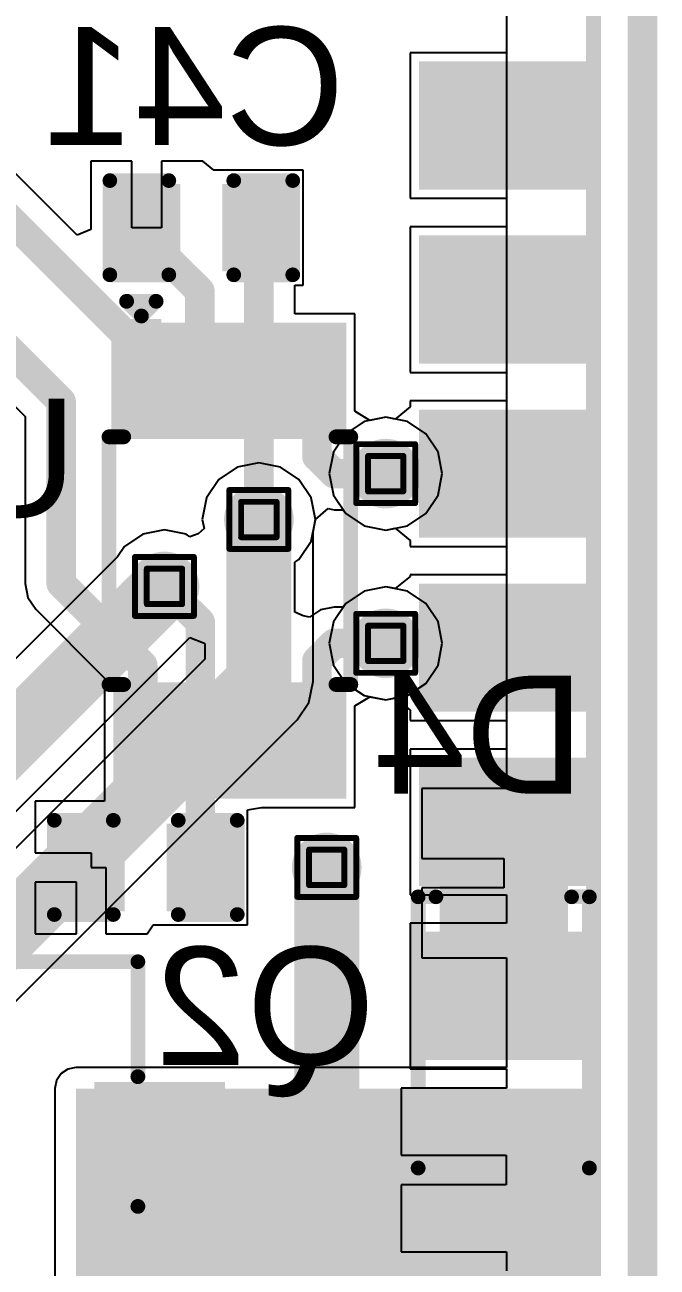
# Model space of a CAD drawing. Header units: inches. Extents: x -8 to 210, y -39 to 109.
# Drawn here: x 82.41 to 87.86, y 35.57 to 46.27 of the extents above; entities that cross this region are included whole.
import ezdxf

# ---------------------------------------------------------------- set-up
doc = ezdxf.new("R2010")
doc.units = ezdxf.units.IN
for name, color, linetype in [('Bottom Layer', 5, 'Continuous'), ('Bottom Overlay', 54, 'Continuous'), ('Bottom Paste', 16, 'Continuous'), ('Bottom Solder', 6, 'Continuous'), ('Drill Drawing', 1, 'Continuous'), ('Top Board_outline-Bottom 3D Body', 216, 'Continuous'), ('Top Layer', 1, 'Continuous'), ('Top Overlay', 2, 'Continuous'), ('Top Paste', 8, 'Continuous'), ('Top Solder', 216, 'Continuous'), ('Via Holes', 16, 'Continuous')]:
    doc.layers.add(name, color=color, linetype=linetype)
doc.styles.add('Arial', font='', dxfattribs={"height": 0.2})
doc.styles.get('Arial').set_extended_font_data('Arial')

# ---------------------------------------------------------------- blocks, each defined once
blk = doc.blocks.new('VSSOP_8_2_2_3_0_5__B_16')
at = {"layer": 'Bottom Layer'}
for points in [[(-1.95, 0.6), (-1.95, 0.9), (-1.15, 0.9), (-1.15, 0.6)], [(1.15, 0.6), (1.15, 0.9), (1.95, 0.9), (1.95, 0.6)], [(-1.95, 0.1), (-1.95, 0.4), (-1.15, 0.4), (-1.15, 0.1)], [(1.15, 0.1), (1.15, 0.4), (1.95, 0.4), (1.95, 0.1)], [(-1.95, -0.4), (-1.95, -0.1), (-1.15, -0.1), (-1.15, -0.4)], [(1.15, -0.4), (1.15, -0.1), (1.95, -0.1), (1.95, -0.4)], [(-1.95, -0.9), (-1.95, -0.6), (-1.15, -0.6), (-1.15, -0.9)], [(1.15, -0.9), (1.15, -0.6), (1.95, -0.6), (1.95, -0.9)]]:
    blk.add_hatch(color=5, dxfattribs=at).paths.add_polyline_path(points)
at = {"layer": 'Bottom Paste'}
for points in [[(-1.95, 0.6), (-1.95, 0.9), (-1.15, 0.9), (-1.15, 0.6)], [(1.15, 0.6), (1.15, 0.9), (1.95, 0.9), (1.95, 0.6)], [(-1.95, 0.1), (-1.95, 0.4), (-1.15, 0.4), (-1.15, 0.1)], [(1.15, 0.1), (1.15, 0.4), (1.95, 0.4), (1.95, 0.1)], [(-1.95, -0.4), (-1.95, -0.1), (-1.15, -0.1), (-1.15, -0.4)], [(1.15, -0.4), (1.15, -0.1), (1.95, -0.1), (1.95, -0.4)], [(-1.95, -0.9), (-1.95, -0.6), (-1.15, -0.6), (-1.15, -0.9)], [(1.15, -0.9), (1.15, -0.6), (1.95, -0.6), (1.95, -0.9)]]:
    blk.add_hatch(color=16, dxfattribs=at).paths.add_polyline_path(points)
at = {"layer": 'Bottom Solder'}
for points in [[(-2.052, 0.498), (-2.052, 1.002), (-1.048, 1.002), (-1.048, 0.498)], [(1.048, 0.498), (1.048, 1.002), (2.052, 1.002), (2.052, 0.498)], [(-2.052, -0.002), (-2.052, 0.502), (-1.048, 0.502), (-1.048, -0.002)], [(1.048, -0.002), (1.048, 0.502), (2.052, 0.502), (2.052, -0.002)], [(-2.052, -0.502), (-2.052, 0.002), (-1.048, 0.002), (-1.048, -0.502)], [(1.048, -0.502), (1.048, 0.002), (2.052, 0.002), (2.052, -0.502)], [(-2.052, -1.002), (-2.052, -0.498), (-1.048, -0.498), (-1.048, -1.002)], [(1.048, -1.002), (1.048, -0.498), (2.052, -0.498), (2.052, -1.002)]]:
    blk.add_hatch(color=6, dxfattribs=at).paths.add_polyline_path(points)
at = {"layer": 'Bottom Overlay'}
for points in [[(-1.067, 0.914, 0.127, 0.127, 0), (-1.067, 1.041, 0.127, 0.127, 0)], [(1.067, 1.041, 0.127, 0.127, 0), (-1.067, 1.041, 0.127, 0.127, 0)], [(1.067, 0.914, 0.127, 0.127, 0), (1.067, 1.041, 0.127, 0.127, 0)], [(-2.235, -0.889, 0.127, 0.127, 0), (-2.235, -0.635, 0.127, 0.127, 0)], [(-2.108, -0.762, 0.127, 0.127, 0), (-2.235, -0.635, 0.127, 0.127, 0)], [(-2.235, -0.889, 0.127, 0.127, 0), (-2.108, -0.762, 0.127, 0.127, 0)], [(-1.067, -1.041, 0.127, 0.127, 0), (-1.067, -0.914, 0.127, 0.127, 0)], [(1.067, -1.041, 0.127, 0.127, 0), (1.067, -0.914, 0.127, 0.127, 0)], [(1.067, -1.041, 0.127, 0.127, 0), (-1.067, -1.041, 0.127, 0.127, 0)]]:
    blk.add_lwpolyline(points, format="xyseb", dxfattribs=at)
for points in [[(-1.099, 1.041, 0.0635, 0.0635, 1), (-1.035, 1.041, 0.0635, 0.0635, 1)], [(-1.099, 1.041, 0.0635, 0.0635, 1), (-1.035, 1.041, 0.0635, 0.0635, 1)], [(1.035, 1.041, 0.0635, 0.0635, 1), (1.099, 1.041, 0.0635, 0.0635, 1)], [(1.035, 1.041, 0.0635, 0.0635, 1), (1.099, 1.041, 0.0635, 0.0635, 1)], [(-1.099, 0.914, 0.0635, 0.0635, 1), (-1.035, 0.914, 0.0635, 0.0635, 1)], [(1.035, 0.914, 0.0635, 0.0635, 1), (1.099, 0.914, 0.0635, 0.0635, 1)], [(-2.267, -0.635, 0.0635, 0.0635, 1), (-2.203, -0.635, 0.0635, 0.0635, 1)], [(-2.267, -0.635, 0.0635, 0.0635, 1), (-2.203, -0.635, 0.0635, 0.0635, 1)], [(-2.14, -0.762, 0.0635, 0.0635, 1), (-2.076, -0.762, 0.0635, 0.0635, 1)], [(-2.14, -0.762, 0.0635, 0.0635, 1), (-2.076, -0.762, 0.0635, 0.0635, 1)], [(-2.267, -0.889, 0.0635, 0.0635, 1), (-2.203, -0.889, 0.0635, 0.0635, 1)], [(-2.267, -0.889, 0.0635, 0.0635, 1), (-2.203, -0.889, 0.0635, 0.0635, 1)], [(-1.099, -0.914, 0.0635, 0.0635, 1), (-1.035, -0.914, 0.0635, 0.0635, 1)], [(1.035, -0.914, 0.0635, 0.0635, 1), (1.099, -0.914, 0.0635, 0.0635, 1)], [(-1.099, -1.041, 0.0635, 0.0635, 1), (-1.035, -1.041, 0.0635, 0.0635, 1)], [(-1.099, -1.041, 0.0635, 0.0635, 1), (-1.035, -1.041, 0.0635, 0.0635, 1)], [(1.035, -1.041, 0.0635, 0.0635, 1), (1.099, -1.041, 0.0635, 0.0635, 1)], [(1.035, -1.041, 0.0635, 0.0635, 1), (1.099, -1.041, 0.0635, 0.0635, 1)]]:
    blk.add_lwpolyline(points, format="xyseb", close=True, dxfattribs=at)
blk = doc.blocks.new('SIM7500E_18')
at = {"layer": 'Top Layer'}
for points in [[(23.15, -3.45), (21.85, -3.45), (21.85, -2.55), (23.15, -2.55)], [(23.15, -4.95), (21.85, -4.95), (21.85, -4.05), (23.15, -4.05)], [(23.15, -6.45), (21.85, -6.45), (21.85, -5.55), (23.15, -5.55)], [(23.15, -7.95), (21.85, -7.95), (21.85, -7.05), (23.15, -7.05)], [(23.15, -9.45), (21.85, -9.45), (21.85, -8.55), (23.15, -8.55)], [(23.15, -10.95), (21.85, -10.95), (21.85, -10.05), (23.15, -10.05)], [(23.15, -12.45), (21.85, -12.45), (21.85, -11.55), (23.15, -11.55)]]:
    blk.add_hatch(color=1, dxfattribs=at).paths.add_polyline_path(points)
at = {"layer": 'Top Paste'}
for points in [[(23.15, -3.45), (21.85, -3.45), (21.85, -2.55), (23.15, -2.55)], [(23.15, -4.95), (21.85, -4.95), (21.85, -4.05), (23.15, -4.05)], [(23.15, -6.45), (21.85, -6.45), (21.85, -5.55), (23.15, -5.55)], [(23.15, -7.95), (21.85, -7.95), (21.85, -7.05), (23.15, -7.05)], [(23.15, -9.45), (21.85, -9.45), (21.85, -8.55), (23.15, -8.55)], [(23.15, -10.95), (21.85, -10.95), (21.85, -10.05), (23.15, -10.05)], [(23.15, -12.45), (21.85, -12.45), (21.85, -11.55), (23.15, -11.55)]]:
    blk.add_hatch(color=8, dxfattribs=at).paths.add_polyline_path(points)
at = {"layer": 'Top Solder'}
for points in [[(23.252, -3.552), (21.748, -3.552), (21.748, -2.448), (23.252, -2.448)], [(23.252, -5.052), (21.748, -5.052), (21.748, -3.948), (23.252, -3.948)], [(23.252, -6.552), (21.748, -6.552), (21.748, -5.448), (23.252, -5.448)], [(23.252, -8.052), (21.748, -8.052), (21.748, -6.948), (23.252, -6.948)], [(23.252, -9.552), (21.748, -9.552), (21.748, -8.448), (23.252, -8.448)], [(23.252, -11.052), (21.748, -11.052), (21.748, -9.948), (23.252, -9.948)], [(23.252, -12.552), (21.748, -12.552), (21.748, -11.448), (23.252, -11.448)]]:
    blk.add_hatch(color=216, dxfattribs=at).paths.add_polyline_path(points)
at = {"layer": 'Top Overlay'}
blk.add_lwpolyline([(23.252, -24.038, 0.127, 0.127, 0), (23.252, 3.064, 0.127, 0.127, 0)], format="xyseb", dxfattribs=at)
blk = doc.blocks.new('S___23_B_73')
at = {"layer": 'Bottom Layer'}
for points in [[(-1.36, 1.46), (-0.54, 1.46), (-0.54, 0.54), (-1.36, 0.54)], [(0.54, 1.46), (1.36, 1.46), (1.36, 0.54), (0.54, 0.54)], [(-0.41, -0.54), (0.41, -0.54), (0.41, -1.46), (-0.41, -1.46)]]:
    blk.add_hatch(color=5, dxfattribs=at).paths.add_polyline_path(points)
at = {"layer": 'Bottom Paste'}
for points in [[(-1.36, 1.46), (-0.54, 1.46), (-0.54, 0.54), (-1.36, 0.54)], [(0.54, 1.46), (1.36, 1.46), (1.36, 0.54), (0.54, 0.54)], [(-0.41, -0.54), (0.41, -0.54), (0.41, -1.46), (-0.41, -1.46)]]:
    blk.add_hatch(color=16, dxfattribs=at).paths.add_polyline_path(points)
at = {"layer": 'Bottom Solder'}
for points in [[(-1.462, 1.562), (-0.438, 1.562), (-0.438, 0.438), (-1.462, 0.438)], [(0.438, 1.562), (1.462, 1.562), (1.462, 0.438), (0.438, 0.438)], [(-0.512, -0.438), (0.512, -0.438), (0.512, -1.562), (-0.512, -1.562)]]:
    blk.add_hatch(color=6, dxfattribs=at).paths.add_polyline_path(points)
at = {"layer": 'Bottom Overlay'}
for points in [[(-1.676, 1.295, 0.127, 0.127, 0), (-1.676, 1.041, 0.127, 0.127, 0)], [(-1.676, 1.295, 0.127, 0.127, 0), (-1.549, 1.168, 0.127, 0.127, 0)], [(-1.549, 1.168, 0.127, 0.127, 0), (-1.676, 1.041, 0.127, 0.127, 0)], [(-0.33, 0.787, 0.127, 0.127, 0), (0.33, 0.787, 0.127, 0.127, 0)], [(-1.549, 0.584, 0.127, 0.127, 0), (-1.549, -0.813, 0.127, 0.127, 0)], [(1.549, 0.584, 0.127, 0.127, 0), (1.549, -0.813, 0.127, 0.127, 0)], [(-1.549, -0.813, 0.127, 0.127, 0), (-0.559, -0.813, 0.127, 0.127, 0)], [(0.559, -0.813, 0.127, 0.127, 0), (1.549, -0.813, 0.127, 0.127, 0)]]:
    blk.add_lwpolyline(points, format="xyseb", dxfattribs=at)
for points in [[(-1.708, 1.295, 0.0635, 0.0635, 1), (-1.645, 1.295, 0.0635, 0.0635, 1)], [(-1.708, 1.295, 0.0635, 0.0635, 1), (-1.645, 1.295, 0.0635, 0.0635, 1)], [(-1.581, 1.168, 0.0635, 0.0635, 1), (-1.518, 1.168, 0.0635, 0.0635, 1)], [(-1.581, 1.168, 0.0635, 0.0635, 1), (-1.518, 1.168, 0.0635, 0.0635, 1)], [(-1.708, 1.041, 0.0635, 0.0635, 1), (-1.645, 1.041, 0.0635, 0.0635, 1)], [(-1.708, 1.041, 0.0635, 0.0635, 1), (-1.645, 1.041, 0.0635, 0.0635, 1)], [(-0.362, 0.787, 0.0635, 0.0635, 1), (-0.298, 0.787, 0.0635, 0.0635, 1)], [(0.298, 0.787, 0.0635, 0.0635, 1), (0.362, 0.787, 0.0635, 0.0635, 1)], [(-1.581, 0.584, 0.0635, 0.0635, 1), (-1.518, 0.584, 0.0635, 0.0635, 1)], [(1.518, 0.584, 0.0635, 0.0635, 1), (1.581, 0.584, 0.0635, 0.0635, 1)], [(-1.581, -0.813, 0.0635, 0.0635, 1), (-1.518, -0.813, 0.0635, 0.0635, 1)], [(-1.581, -0.813, 0.0635, 0.0635, 1), (-1.518, -0.813, 0.0635, 0.0635, 1)], [(-0.591, -0.813, 0.0635, 0.0635, 1), (-0.527, -0.813, 0.0635, 0.0635, 1)], [(0.527, -0.813, 0.0635, 0.0635, 1), (0.591, -0.813, 0.0635, 0.0635, 1)], [(1.518, -0.813, 0.0635, 0.0635, 1), (1.581, -0.813, 0.0635, 0.0635, 1)], [(1.518, -0.813, 0.0635, 0.0635, 1), (1.581, -0.813, 0.0635, 0.0635, 1)]]:
    blk.add_lwpolyline(points, format="xyseb", close=True, dxfattribs=at)
blk = doc.blocks.new('SOD_123_B_109')
at = {"layer": 'Bottom Layer'}
for points in [[(-2.05, -0.45), (-2.05, 0.45), (-1.1, 0.45), (-1.1, -0.45)], [(1.1, -0.45), (1.1, 0.45), (2.05, 0.45), (2.05, -0.45)]]:
    blk.add_hatch(color=5, dxfattribs=at).paths.add_polyline_path(points)
at = {"layer": 'Bottom Overlay'}
for points in [[(0.965, 0.508), (2.819, 0.508), (2.819, 0.8), (0.965, 0.8)], [(2.12, -0.787), (2.819, -0.787), (2.819, 0.787), (2.12, 0.787)], [(0.965, -0.8), (2.819, -0.8), (2.819, -0.508), (0.965, -0.508)]]:
    blk.add_hatch(color=54, dxfattribs=at).paths.add_polyline_path(points)
at = {"layer": 'Bottom Paste'}
for points in [[(-2.05, -0.45), (-2.05, 0.45), (-1.1, 0.45), (-1.1, -0.45)], [(1.1, -0.45), (1.1, 0.45), (2.05, 0.45), (2.05, -0.45)]]:
    blk.add_hatch(color=16, dxfattribs=at).paths.add_polyline_path(points)
at = {"layer": 'Bottom Solder'}
for points in [[(-2.152, -0.552), (-2.152, 0.552), (-0.998, 0.552), (-0.998, -0.552)], [(0.998, -0.552), (0.998, 0.552), (2.152, 0.552), (2.152, -0.552)]]:
    blk.add_hatch(color=6, dxfattribs=at).paths.add_polyline_path(points)
at = {"layer": 'Bottom Overlay'}
for points in [[(0.965, 0.737, 0.127, 0.127, 0), (-1.372, 0.737, 0.127, 0.127, 0)], [(-1.372, 0.584, 0.127, 0.127, 0), (-1.372, 0.737, 0.127, 0.127, 0)], [(-1.372, -0.737, 0.127, 0.127, 0), (-1.372, -0.584, 0.127, 0.127, 0)], [(0.965, -0.737, 0.127, 0.127, 0), (-1.372, -0.737, 0.127, 0.127, 0)]]:
    blk.add_lwpolyline(points, format="xyseb", dxfattribs=at)
for points in [[(-1.403, 0.737, 0.0635, 0.0635, 1), (-1.34, 0.737, 0.0635, 0.0635, 1)], [(-1.403, 0.737, 0.0635, 0.0635, 1), (-1.34, 0.737, 0.0635, 0.0635, 1)], [(0.933, 0.737, 0.0635, 0.0635, 1), (0.997, 0.737, 0.0635, 0.0635, 1)], [(-1.403, 0.584, 0.0635, 0.0635, 1), (-1.34, 0.584, 0.0635, 0.0635, 1)], [(-1.403, -0.584, 0.0635, 0.0635, 1), (-1.34, -0.584, 0.0635, 0.0635, 1)], [(-1.403, -0.737, 0.0635, 0.0635, 1), (-1.34, -0.737, 0.0635, 0.0635, 1)], [(-1.403, -0.737, 0.0635, 0.0635, 1), (-1.34, -0.737, 0.0635, 0.0635, 1)], [(0.933, -0.737, 0.0635, 0.0635, 1), (0.997, -0.737, 0.0635, 0.0635, 1)]]:
    blk.add_lwpolyline(points, format="xyseb", close=True, dxfattribs=at)
blk = doc.blocks.new('C___0402_B_118')
at = {"layer": 'Bottom Layer'}
for points in [[(-0.241, 0.318), (-0.241, -0.318), (-0.699, -0.318), (-0.699, 0.318)], [(0.699, 0.318), (0.699, -0.318), (0.241, -0.318), (0.241, 0.318)]]:
    blk.add_hatch(color=5, dxfattribs=at).paths.add_polyline_path(points)
at = {"layer": 'Bottom Paste'}
for points in [[(-0.241, 0.318), (-0.241, -0.318), (-0.699, -0.318), (-0.699, 0.318)], [(0.699, 0.318), (0.699, -0.318), (0.241, -0.318), (0.241, 0.318)]]:
    blk.add_hatch(color=16, dxfattribs=at).paths.add_polyline_path(points)
at = {"layer": 'Bottom Solder'}
for points in [[(-0.181, 0.377), (-0.181, -0.377), (-0.758, -0.377), (-0.758, 0.377)], [(0.758, 0.377), (0.758, -0.377), (0.181, -0.377), (0.181, 0.377)]]:
    blk.add_hatch(color=6, dxfattribs=at).paths.add_polyline_path(points)
at = {"layer": 'Bottom Overlay'}
for points in [[(-0.279, 0.406, 0.127, 0.127, 0), (-0.787, 0.406, 0.127, 0.127, 0)], [(-0.787, 0.406, 0.127, 0.127, 0), (-0.787, -0.406, 0.127, 0.127, 0)], [(0.787, 0.406, 0.127, 0.127, 0), (0.279, 0.406, 0.127, 0.127, 0)], [(0.787, 0.406, 0.127, 0.127, 0), (0.787, -0.406, 0.127, 0.127, 0)], [(-0.279, -0.406, 0.127, 0.127, 0), (-0.787, -0.406, 0.127, 0.127, 0)], [(0.787, -0.406, 0.127, 0.127, 0), (0.279, -0.406, 0.127, 0.127, 0)]]:
    blk.add_lwpolyline(points, format="xyseb", dxfattribs=at)
for points in [[(-0.819, 0.406, 0.0635, 0.0635, 1), (-0.756, 0.406, 0.0635, 0.0635, 1)], [(-0.819, 0.406, 0.0635, 0.0635, 1), (-0.756, 0.406, 0.0635, 0.0635, 1)], [(-0.311, 0.406, 0.0635, 0.0635, 1), (-0.248, 0.406, 0.0635, 0.0635, 1)], [(0.248, 0.406, 0.0635, 0.0635, 1), (0.311, 0.406, 0.0635, 0.0635, 1)], [(0.756, 0.406, 0.0635, 0.0635, 1), (0.819, 0.406, 0.0635, 0.0635, 1)], [(0.756, 0.406, 0.0635, 0.0635, 1), (0.819, 0.406, 0.0635, 0.0635, 1)], [(-0.819, -0.406, 0.0635, 0.0635, 1), (-0.756, -0.406, 0.0635, 0.0635, 1)], [(-0.819, -0.406, 0.0635, 0.0635, 1), (-0.756, -0.406, 0.0635, 0.0635, 1)], [(-0.311, -0.406, 0.0635, 0.0635, 1), (-0.248, -0.406, 0.0635, 0.0635, 1)], [(0.248, -0.406, 0.0635, 0.0635, 1), (0.311, -0.406, 0.0635, 0.0635, 1)], [(0.756, -0.406, 0.0635, 0.0635, 1), (0.819, -0.406, 0.0635, 0.0635, 1)], [(0.756, -0.406, 0.0635, 0.0635, 1), (0.819, -0.406, 0.0635, 0.0635, 1)]]:
    blk.add_lwpolyline(points, format="xyseb", close=True, dxfattribs=at)
blk = doc.blocks.new('C___0402_B_119')
at = {"layer": 'Bottom Layer'}
for points in [[(-0.241, 0.318), (-0.241, -0.318), (-0.699, -0.318), (-0.699, 0.318)], [(0.699, 0.318), (0.699, -0.318), (0.241, -0.318), (0.241, 0.318)]]:
    blk.add_hatch(color=5, dxfattribs=at).paths.add_polyline_path(points)
at = {"layer": 'Bottom Paste'}
for points in [[(-0.241, 0.318), (-0.241, -0.318), (-0.699, -0.318), (-0.699, 0.318)], [(0.699, 0.318), (0.699, -0.318), (0.241, -0.318), (0.241, 0.318)]]:
    blk.add_hatch(color=16, dxfattribs=at).paths.add_polyline_path(points)
at = {"layer": 'Bottom Solder'}
for points in [[(-0.181, 0.377), (-0.181, -0.377), (-0.758, -0.377), (-0.758, 0.377)], [(0.758, 0.377), (0.758, -0.377), (0.181, -0.377), (0.181, 0.377)]]:
    blk.add_hatch(color=6, dxfattribs=at).paths.add_polyline_path(points)
at = {"layer": 'Bottom Overlay'}
for points in [[(-0.279, 0.406, 0.127, 0.127, 0), (-0.787, 0.406, 0.127, 0.127, 0)], [(-0.787, 0.406, 0.127, 0.127, 0), (-0.787, -0.406, 0.127, 0.127, 0)], [(0.787, 0.406, 0.127, 0.127, 0), (0.279, 0.406, 0.127, 0.127, 0)], [(0.787, 0.406, 0.127, 0.127, 0), (0.787, -0.406, 0.127, 0.127, 0)], [(-0.279, -0.406, 0.127, 0.127, 0), (-0.787, -0.406, 0.127, 0.127, 0)], [(0.787, -0.406, 0.127, 0.127, 0), (0.279, -0.406, 0.127, 0.127, 0)]]:
    blk.add_lwpolyline(points, format="xyseb", dxfattribs=at)
for points in [[(-0.819, 0.406, 0.0635, 0.0635, 1), (-0.756, 0.406, 0.0635, 0.0635, 1)], [(-0.819, 0.406, 0.0635, 0.0635, 1), (-0.756, 0.406, 0.0635, 0.0635, 1)], [(-0.311, 0.406, 0.0635, 0.0635, 1), (-0.248, 0.406, 0.0635, 0.0635, 1)], [(0.248, 0.406, 0.0635, 0.0635, 1), (0.311, 0.406, 0.0635, 0.0635, 1)], [(0.756, 0.406, 0.0635, 0.0635, 1), (0.819, 0.406, 0.0635, 0.0635, 1)], [(0.756, 0.406, 0.0635, 0.0635, 1), (0.819, 0.406, 0.0635, 0.0635, 1)], [(-0.819, -0.406, 0.0635, 0.0635, 1), (-0.756, -0.406, 0.0635, 0.0635, 1)], [(-0.819, -0.406, 0.0635, 0.0635, 1), (-0.756, -0.406, 0.0635, 0.0635, 1)], [(-0.311, -0.406, 0.0635, 0.0635, 1), (-0.248, -0.406, 0.0635, 0.0635, 1)], [(0.248, -0.406, 0.0635, 0.0635, 1), (0.311, -0.406, 0.0635, 0.0635, 1)], [(0.756, -0.406, 0.0635, 0.0635, 1), (0.819, -0.406, 0.0635, 0.0635, 1)], [(0.756, -0.406, 0.0635, 0.0635, 1), (0.819, -0.406, 0.0635, 0.0635, 1)]]:
    blk.add_lwpolyline(points, format="xyseb", close=True, dxfattribs=at)

msp = doc.modelspace()

# ---------------------------------------------------------------- hatches: boundary and pattern name
at = {"layer": 'Bottom Layer'}
for points in [[(83.16, 42.748), (83.591, 42.748), (83.591, 43.739), (83.16, 43.739)], [(82.855, 31.394), (84.658, 31.394), (84.658, 37.109), (82.855, 37.109)], [(84.277, 33.147), (87.249, 33.147), (87.249, 37.109), (84.277, 37.109)]]:
    msp.add_hatch(color=5, dxfattribs=at).paths.add_polyline_path(points)
h = msp.add_hatch(color=5, dxfattribs=at)
edge = h.paths.add_edge_path()
edge.add_arc((85.522, 42.407), 0.3, 0, 360)
h = msp.add_hatch(color=5, dxfattribs=at)
edge = h.paths.add_edge_path()
edge.add_arc((84.43, 42.012), 0.3, 0, 360)
h = msp.add_hatch(color=5, dxfattribs=at)
edge = h.paths.add_edge_path()
edge.add_arc((83.617, 41.435), 0.3, 0, 360)
h = msp.add_hatch(color=5, dxfattribs=at)
edge = h.paths.add_edge_path()
edge.add_arc((85.522, 40.945), 0.3, 0, 360)
h = msp.add_hatch(color=5, dxfattribs=at)
edge = h.paths.add_edge_path()
edge.add_arc((85.014, 39.014), 0.3, 0, 360)
at = {"layer": 'Top Layer'}
h = msp.add_hatch(color=1, dxfattribs=at)
edge = h.paths.add_edge_path()
edge.add_arc((85.522, 42.407), 0.3, 0, 360)
h = msp.add_hatch(color=1, dxfattribs=at)
edge = h.paths.add_edge_path()
edge.add_arc((84.43, 42.012), 0.3, 0, 360)
h = msp.add_hatch(color=1, dxfattribs=at)
edge = h.paths.add_edge_path()
edge.add_arc((83.617, 41.435), 0.3, 0, 360)
h = msp.add_hatch(color=1, dxfattribs=at)
edge = h.paths.add_edge_path()
edge.add_arc((85.522, 40.945), 0.3, 0, 360)
h = msp.add_hatch(color=1, dxfattribs=at)
edge = h.paths.add_edge_path()
edge.add_arc((85.014, 39.014), 0.3, 0, 360)
at = {"layer": 'Via Holes'}
h = msp.add_hatch(color=7, dxfattribs=at)
edge = h.paths.add_edge_path()
edge.add_arc((85.522, 42.407), 0.15, 0, 360)
h = msp.add_hatch(color=7, dxfattribs=at)
edge = h.paths.add_edge_path()
edge.add_arc((84.43, 42.012), 0.15, 0, 360)
h = msp.add_hatch(color=7, dxfattribs=at)
edge = h.paths.add_edge_path()
edge.add_arc((83.617, 41.435), 0.15, 0, 360)
h = msp.add_hatch(color=7, dxfattribs=at)
edge = h.paths.add_edge_path()
edge.add_arc((85.522, 40.945), 0.15, 0, 360)
h = msp.add_hatch(color=7, dxfattribs=at)
edge = h.paths.add_edge_path()
edge.add_arc((85.014, 39.014), 0.15, 0, 360)

# ---------------------------------------------------------------- linework, layer by layer
at = {"layer": 'Bottom Layer'}
for p, q in [((86.563, 58.176), (86.563, 39.693)), ((82.864, 44.461), (81.589, 45.737)), ((83.337, 45.098), (82.982, 45.098)), ((82.982, 45.098), (82.982, 44.51)), ((83.337, 44.526), (83.337, 45.098)), ((83.947, 45.098), (83.591, 45.098)), ((83.591, 45.098), (83.591, 44.526)), ((84.042, 45.022), (83.947, 45.098)), ((83.947, 45.098), (83.947, 45.098)), ((83.947, 45.098), (83.947, 45.098)), ((84.811, 45.022), (84.042, 45.022)), ((84.811, 44.031), (84.811, 45.022)), ((80.821, 44.495), (82.417, 42.899)), ((82.982, 44.51), (82.864, 44.461)), ((83.591, 44.526), (83.337, 44.526)), ((84.74, 43.784), (84.74, 44.031)), ((84.74, 44.031), (84.811, 44.031)), ((85.257, 43.784), (84.74, 43.784)), ((85.257, 42.946), (85.257, 43.784)), ((85.384, 42.866), (85.257, 42.946)), ((82.417, 42.899), (82.417, 41.46)), ((85.522, 42.894), (85.384, 42.866)), ((85.708, 42.857), (85.522, 42.894)), ((85.866, 42.751), (85.708, 42.857)), ((85.972, 42.593), (85.866, 42.751)), ((86.009, 42.407), (85.972, 42.593)), ((85.972, 42.22), (86.009, 42.407)), ((85.866, 42.062), (85.972, 42.22)), ((84.918, 42.012), (85.027, 42.106)), ((85.027, 42.106), (85.078, 42.096)), ((85.078, 42.096), (85.155, 42.096)), ((85.155, 42.096), (85.177, 42.062)), ((84.88, 41.825), (84.916, 42.008)), ((84.916, 42.008), (84.918, 42.012)), ((85.177, 42.062), (85.335, 41.957)), ((85.708, 41.957), (85.866, 42.062)), ((85.335, 41.957), (85.522, 41.919)), ((85.522, 41.919), (85.708, 41.957)), ((84.774, 41.667), (84.88, 41.825)), ((84.74, 41.645), (84.774, 41.667)), ((84.74, 41.212), (84.74, 41.645)), ((82.417, 41.46), (82.441, 41.341)), ((85.522, 41.432), (85.335, 41.395)), ((85.708, 41.395), (85.522, 41.432)), ((82.441, 41.341), (82.508, 41.24)), ((85.335, 41.395), (85.177, 41.289)), ((85.866, 41.289), (85.708, 41.395)), ((82.508, 41.24), (83.102, 40.646)), ((84.811, 41.183), (84.74, 41.212)), ((84.959, 41.232), (84.867, 41.17)), ((85.078, 41.256), (84.959, 41.232)), ((85.155, 41.256), (85.078, 41.256)), ((85.177, 41.289), (85.155, 41.256)), ((85.972, 41.131), (85.866, 41.289)), ((84.867, 41.17), (84.811, 41.183)), ((86.009, 40.945), (85.972, 41.131)), ((85.972, 40.758), (86.009, 40.945)), ((85.866, 40.6), (85.972, 40.758)), ((83.102, 40.646), (83.102, 39.586)), ((85.708, 40.495), (85.866, 40.6)), ((85.257, 40.406), (85.384, 40.485)), ((85.384, 40.485), (85.522, 40.458)), ((85.522, 40.458), (85.708, 40.495)), ((85.257, 39.529), (85.257, 40.406)), ((86.563, 39.693), (85.834, 39.693)), ((85.834, 39.693), (85.834, 39.091)), ((83.102, 39.586), (82.503, 39.586)), ((82.503, 39.586), (82.503, 39.141)), ((84.332, 39.51), (84.451, 39.529)), ((84.332, 38.519), (84.332, 39.51)), ((84.451, 39.529), (85.257, 39.529)), ((82.503, 39.141), (82.986, 39.141)), ((82.986, 39.141), (82.986, 39.014)), ((85.834, 39.091), (86.538, 39.091)), ((86.538, 39.091), (86.538, 38.837)), ((82.986, 39.014), (83.113, 39.014)), ((83.113, 39.014), (83.113, 38.443)), ((82.859, 38.887), (82.503, 38.887)), ((82.503, 38.887), (82.503, 38.443)), ((82.859, 38.443), (82.859, 38.887)), ((86.538, 38.837), (85.834, 38.837)), ((85.834, 38.837), (85.834, 38.235)), ((82.503, 38.443), (82.859, 38.443)), ((83.113, 38.443), (83.468, 38.443)), ((83.468, 38.443), (83.519, 38.519)), ((83.468, 38.443), (83.468, 38.443)), ((83.519, 38.519), (84.332, 38.519)), ((85.834, 38.235), (86.563, 38.235)), ((86.563, 38.235), (86.563, 37.291)), ((82.785, 37.277), (82.727, 37.238)), ((82.855, 37.291), (82.785, 37.277)), ((86.563, 37.291), (82.855, 37.291)), ((82.687, 37.179), (82.674, 37.109)), ((82.727, 37.238), (82.687, 37.179)), ((82.674, 37.109), (82.674, 31.394))]:
    msp.add_line(p, q, dxfattribs=at)
for points in [[(81.369, 45.517, 0.254, 0.254, 0), (83.43, 43.457, 0.254, 0.254, 0)], [(80.95, 44.806, 0.254, 0.254, 0), (82.728, 43.028, 0.254, 0.254, 0)], [(83.464, 44.437, 0.254, 0.254, 0), (83.464, 44.526, 0.254, 0.254, 0)], [(84.43, 43.207, 0.254, 0.254, 0), (84.43, 44.526, 0.254, 0.254, 0)], [(83.464, 44.437, 0.254, 0.254, 0), (83.922, 43.98, 0.254, 0.254, 0)], [(83.922, 43.215, 0.254, 0.254, 0), (83.922, 43.98, 0.254, 0.254, 0)], [(83.43, 43.207, 0.254, 0.254, 0), (83.43, 43.457, 0.254, 0.254, 0)], [(83.922, 43.215, 0.254, 0.254, 0), (83.93, 43.207, 0.254, 0.254, 0)], [(84.43, 42.012, 0.254, 0.254, 0), (84.43, 43.207, 0.254, 0.254, 0)], [(84.93, 42.555, 0.254, 0.254, 0), (84.93, 43.207, 0.254, 0.254, 0)], [(82.728, 41.46, 0.254, 0.254, 0), (82.728, 43.028, 0.254, 0.254, 0)], [(84.93, 42.555, 0.254, 0.254, 0), (85.078, 42.407, 0.254, 0.254, 0)], [(85.078, 42.407, 0.254, 0.254, 0), (85.522, 42.407, 0.254, 0.254, 0)], [(84.43, 40.107, 0.254, 0.254, 0), (84.43, 42.012, 0.254, 0.254, 0)], [(82.728, 41.46, 0.254, 0.254, 0), (83.43, 40.758, 0.254, 0.254, 0)], [(83.617, 41.435, 0.254, 0.254, 0), (83.926, 41.127, 0.254, 0.254, 0)], [(83.926, 40.111, 0.254, 0.254, 0), (83.926, 41.127, 0.254, 0.254, 0)], [(84.93, 40.796, 0.254, 0.254, 0), (85.078, 40.945, 0.254, 0.254, 0)], [(85.078, 40.945, 0.254, 0.254, 0), (85.522, 40.945, 0.254, 0.254, 0)], [(84.93, 40.107, 0.254, 0.254, 0), (84.93, 40.796, 0.254, 0.254, 0)], [(83.43, 40.107, 0.254, 0.254, 0), (83.43, 40.758, 0.254, 0.254, 0)], [(83.926, 40.111, 0.254, 0.254, 0), (83.93, 40.107, 0.254, 0.254, 0)], [(83.926, 39.014, 0.254, 0.254, 0), (83.926, 40.103, 0.254, 0.254, 0)]]:
    msp.add_lwpolyline(points, format="xyseb", dxfattribs=at)
for points in [[(83.401, 44.526, 0.127, 0.127, 1), (83.528, 44.526, 0.127, 0.127, 1)], [(84.366, 44.526, 0.127, 0.127, 1), (84.493, 44.526, 0.127, 0.127, 1)], [(83.401, 44.437, 0.127, 0.127, 1), (83.528, 44.437, 0.127, 0.127, 1)], [(83.401, 44.437, 0.127, 0.127, 1), (83.528, 44.437, 0.127, 0.127, 1)], [(83.858, 43.98, 0.127, 0.127, 1), (83.985, 43.98, 0.127, 0.127, 1)], [(83.858, 43.98, 0.127, 0.127, 1), (83.985, 43.98, 0.127, 0.127, 1)], [(83.366, 43.457, 0.127, 0.127, 1), (83.493, 43.457, 0.127, 0.127, 1)], [(83.366, 43.457, 0.127, 0.127, 1), (83.493, 43.457, 0.127, 0.127, 1)], [(83.366, 43.207, 0.127, 0.127, 1), (83.493, 43.207, 0.127, 0.127, 1)], [(83.858, 43.215, 0.127, 0.127, 1), (83.985, 43.215, 0.127, 0.127, 1)], [(83.858, 43.215, 0.127, 0.127, 1), (83.985, 43.215, 0.127, 0.127, 1)], [(83.866, 43.207, 0.127, 0.127, 1), (83.993, 43.207, 0.127, 0.127, 1)], [(84.366, 43.207, 0.127, 0.127, 1), (84.493, 43.207, 0.127, 0.127, 1)], [(84.366, 43.207, 0.127, 0.127, 1), (84.493, 43.207, 0.127, 0.127, 1)], [(84.866, 43.207, 0.127, 0.127, 1), (84.993, 43.207, 0.127, 0.127, 1)], [(82.664, 43.028, 0.127, 0.127, 1), (82.791, 43.028, 0.127, 0.127, 1)], [(82.664, 43.028, 0.127, 0.127, 1), (82.791, 43.028, 0.127, 0.127, 1)], [(84.866, 42.555, 0.127, 0.127, 1), (84.993, 42.555, 0.127, 0.127, 1)], [(84.866, 42.555, 0.127, 0.127, 1), (84.993, 42.555, 0.127, 0.127, 1)], [(85.015, 42.407, 0.127, 0.127, 1), (85.142, 42.407, 0.127, 0.127, 1)], [(85.015, 42.407, 0.127, 0.127, 1), (85.142, 42.407, 0.127, 0.127, 1)], [(85.458, 42.407, 0.127, 0.127, 1), (85.585, 42.407, 0.127, 0.127, 1)], [(84.366, 42.012, 0.127, 0.127, 1), (84.493, 42.012, 0.127, 0.127, 1)], [(84.366, 42.012, 0.127, 0.127, 1), (84.493, 42.012, 0.127, 0.127, 1)], [(82.664, 41.46, 0.127, 0.127, 1), (82.791, 41.46, 0.127, 0.127, 1)], [(82.664, 41.46, 0.127, 0.127, 1), (82.791, 41.46, 0.127, 0.127, 1)], [(83.553, 41.435, 0.127, 0.127, 1), (83.68, 41.435, 0.127, 0.127, 1)], [(83.862, 41.127, 0.127, 0.127, 1), (83.989, 41.127, 0.127, 0.127, 1)], [(83.862, 41.127, 0.127, 0.127, 1), (83.989, 41.127, 0.127, 0.127, 1)], [(85.015, 40.945, 0.127, 0.127, 1), (85.142, 40.945, 0.127, 0.127, 1)], [(85.015, 40.945, 0.127, 0.127, 1), (85.142, 40.945, 0.127, 0.127, 1)], [(85.458, 40.945, 0.127, 0.127, 1), (85.585, 40.945, 0.127, 0.127, 1)], [(84.866, 40.796, 0.127, 0.127, 1), (84.993, 40.796, 0.127, 0.127, 1)], [(84.866, 40.796, 0.127, 0.127, 1), (84.993, 40.796, 0.127, 0.127, 1)], [(83.366, 40.758, 0.127, 0.127, 1), (83.493, 40.758, 0.127, 0.127, 1)], [(83.366, 40.758, 0.127, 0.127, 1), (83.493, 40.758, 0.127, 0.127, 1)], [(83.366, 40.107, 0.127, 0.127, 1), (83.493, 40.107, 0.127, 0.127, 1)], [(83.862, 40.111, 0.127, 0.127, 1), (83.989, 40.111, 0.127, 0.127, 1)], [(83.862, 40.111, 0.127, 0.127, 1), (83.989, 40.111, 0.127, 0.127, 1)], [(83.862, 40.103, 0.127, 0.127, 1), (83.989, 40.103, 0.127, 0.127, 1)], [(83.866, 40.107, 0.127, 0.127, 1), (83.993, 40.107, 0.127, 0.127, 1)], [(84.366, 40.107, 0.127, 0.127, 1), (84.493, 40.107, 0.127, 0.127, 1)], [(84.866, 40.107, 0.127, 0.127, 1), (84.993, 40.107, 0.127, 0.127, 1)], [(83.862, 39.014, 0.127, 0.127, 1), (83.989, 39.014, 0.127, 0.127, 1)]]:
    msp.add_lwpolyline(points, format="xyseb", close=True, dxfattribs=at)
at = {"layer": 'Drill Drawing'}
for points in [[(85.268, 42.661, 0.0508, 0.0508, 0), (85.776, 42.661, 0.0508, 0.0508, 0)], [(85.268, 42.153, 0.0508, 0.0508, 0), (85.268, 42.661, 0.0508, 0.0508, 0)], [(85.776, 42.153, 0.0508, 0.0508, 0), (85.776, 42.661, 0.0508, 0.0508, 0)], [(85.369, 42.559, 0.0508, 0.0508, 0), (85.674, 42.559, 0.0508, 0.0508, 0)], [(85.369, 42.254, 0.0508, 0.0508, 0), (85.369, 42.559, 0.0508, 0.0508, 0)], [(85.674, 42.254, 0.0508, 0.0508, 0), (85.674, 42.559, 0.0508, 0.0508, 0)], [(84.176, 42.266, 0.0508, 0.0508, 0), (84.684, 42.266, 0.0508, 0.0508, 0)], [(84.176, 41.758, 0.0508, 0.0508, 0), (84.176, 42.266, 0.0508, 0.0508, 0)], [(84.684, 41.758, 0.0508, 0.0508, 0), (84.684, 42.266, 0.0508, 0.0508, 0)], [(84.277, 42.164, 0.0508, 0.0508, 0), (84.582, 42.164, 0.0508, 0.0508, 0)], [(84.277, 41.859, 0.0508, 0.0508, 0), (84.277, 42.164, 0.0508, 0.0508, 0)], [(84.582, 41.859, 0.0508, 0.0508, 0), (84.582, 42.164, 0.0508, 0.0508, 0)], [(85.268, 42.153, 0.0508, 0.0508, 0), (85.776, 42.153, 0.0508, 0.0508, 0)], [(85.369, 42.254, 0.0508, 0.0508, 0), (85.674, 42.254, 0.0508, 0.0508, 0)], [(84.277, 41.859, 0.0508, 0.0508, 0), (84.582, 41.859, 0.0508, 0.0508, 0)], [(84.176, 41.758, 0.0508, 0.0508, 0), (84.684, 41.758, 0.0508, 0.0508, 0)], [(83.363, 41.689, 0.0508, 0.0508, 0), (83.871, 41.689, 0.0508, 0.0508, 0)], [(83.363, 41.181, 0.0508, 0.0508, 0), (83.363, 41.689, 0.0508, 0.0508, 0)], [(83.871, 41.181, 0.0508, 0.0508, 0), (83.871, 41.689, 0.0508, 0.0508, 0)], [(83.464, 41.588, 0.0508, 0.0508, 0), (83.769, 41.588, 0.0508, 0.0508, 0)], [(83.464, 41.283, 0.0508, 0.0508, 0), (83.464, 41.588, 0.0508, 0.0508, 0)], [(83.769, 41.283, 0.0508, 0.0508, 0), (83.769, 41.588, 0.0508, 0.0508, 0)], [(83.464, 41.283, 0.0508, 0.0508, 0), (83.769, 41.283, 0.0508, 0.0508, 0)], [(85.268, 41.199, 0.0508, 0.0508, 0), (85.776, 41.199, 0.0508, 0.0508, 0)], [(85.268, 40.691, 0.0508, 0.0508, 0), (85.268, 41.199, 0.0508, 0.0508, 0)], [(85.776, 40.691, 0.0508, 0.0508, 0), (85.776, 41.199, 0.0508, 0.0508, 0)], [(83.363, 41.181, 0.0508, 0.0508, 0), (83.871, 41.181, 0.0508, 0.0508, 0)], [(85.369, 41.097, 0.0508, 0.0508, 0), (85.674, 41.097, 0.0508, 0.0508, 0)], [(85.369, 40.792, 0.0508, 0.0508, 0), (85.369, 41.097, 0.0508, 0.0508, 0)], [(85.674, 40.792, 0.0508, 0.0508, 0), (85.674, 41.097, 0.0508, 0.0508, 0)], [(85.369, 40.792, 0.0508, 0.0508, 0), (85.674, 40.792, 0.0508, 0.0508, 0)], [(85.268, 40.691, 0.0508, 0.0508, 0), (85.776, 40.691, 0.0508, 0.0508, 0)], [(84.76, 39.268, 0.0508, 0.0508, 0), (85.268, 39.268, 0.0508, 0.0508, 0)], [(84.76, 38.76, 0.0508, 0.0508, 0), (84.76, 39.268, 0.0508, 0.0508, 0)], [(85.268, 38.76, 0.0508, 0.0508, 0), (85.268, 39.268, 0.0508, 0.0508, 0)], [(84.861, 39.167, 0.0508, 0.0508, 0), (85.166, 39.167, 0.0508, 0.0508, 0)], [(84.861, 38.862, 0.0508, 0.0508, 0), (84.861, 39.167, 0.0508, 0.0508, 0)], [(85.166, 38.862, 0.0508, 0.0508, 0), (85.166, 39.167, 0.0508, 0.0508, 0)], [(84.861, 38.862, 0.0508, 0.0508, 0), (85.166, 38.862, 0.0508, 0.0508, 0)], [(84.76, 38.76, 0.0508, 0.0508, 0), (85.268, 38.76, 0.0508, 0.0508, 0)]]:
    msp.add_lwpolyline(points, format="xyseb", dxfattribs=at)
for points in [[(85.255, 42.661, 0.0254, 0.0254, 1), (85.28, 42.661, 0.0254, 0.0254, 1)], [(85.255, 42.661, 0.0254, 0.0254, 1), (85.28, 42.661, 0.0254, 0.0254, 1)], [(85.763, 42.661, 0.0254, 0.0254, 1), (85.788, 42.661, 0.0254, 0.0254, 1)], [(85.763, 42.661, 0.0254, 0.0254, 1), (85.788, 42.661, 0.0254, 0.0254, 1)], [(85.357, 42.559, 0.0254, 0.0254, 1), (85.382, 42.559, 0.0254, 0.0254, 1)], [(85.357, 42.559, 0.0254, 0.0254, 1), (85.382, 42.559, 0.0254, 0.0254, 1)], [(85.661, 42.559, 0.0254, 0.0254, 1), (85.687, 42.559, 0.0254, 0.0254, 1)], [(85.661, 42.559, 0.0254, 0.0254, 1), (85.687, 42.559, 0.0254, 0.0254, 1)], [(84.163, 42.266, 0.0254, 0.0254, 1), (84.188, 42.266, 0.0254, 0.0254, 1)], [(84.163, 42.266, 0.0254, 0.0254, 1), (84.188, 42.266, 0.0254, 0.0254, 1)], [(84.671, 42.266, 0.0254, 0.0254, 1), (84.696, 42.266, 0.0254, 0.0254, 1)], [(84.671, 42.266, 0.0254, 0.0254, 1), (84.696, 42.266, 0.0254, 0.0254, 1)], [(84.264, 42.164, 0.0254, 0.0254, 1), (84.29, 42.164, 0.0254, 0.0254, 1)], [(84.264, 42.164, 0.0254, 0.0254, 1), (84.29, 42.164, 0.0254, 0.0254, 1)], [(84.569, 42.164, 0.0254, 0.0254, 1), (84.595, 42.164, 0.0254, 0.0254, 1)], [(84.569, 42.164, 0.0254, 0.0254, 1), (84.595, 42.164, 0.0254, 0.0254, 1)], [(85.255, 42.153, 0.0254, 0.0254, 1), (85.28, 42.153, 0.0254, 0.0254, 1)], [(85.255, 42.153, 0.0254, 0.0254, 1), (85.28, 42.153, 0.0254, 0.0254, 1)], [(85.357, 42.254, 0.0254, 0.0254, 1), (85.382, 42.254, 0.0254, 0.0254, 1)], [(85.357, 42.254, 0.0254, 0.0254, 1), (85.382, 42.254, 0.0254, 0.0254, 1)], [(85.661, 42.254, 0.0254, 0.0254, 1), (85.687, 42.254, 0.0254, 0.0254, 1)], [(85.661, 42.254, 0.0254, 0.0254, 1), (85.687, 42.254, 0.0254, 0.0254, 1)], [(85.763, 42.153, 0.0254, 0.0254, 1), (85.788, 42.153, 0.0254, 0.0254, 1)], [(85.763, 42.153, 0.0254, 0.0254, 1), (85.788, 42.153, 0.0254, 0.0254, 1)], [(84.264, 41.859, 0.0254, 0.0254, 1), (84.29, 41.859, 0.0254, 0.0254, 1)], [(84.264, 41.859, 0.0254, 0.0254, 1), (84.29, 41.859, 0.0254, 0.0254, 1)], [(84.569, 41.859, 0.0254, 0.0254, 1), (84.595, 41.859, 0.0254, 0.0254, 1)], [(84.569, 41.859, 0.0254, 0.0254, 1), (84.595, 41.859, 0.0254, 0.0254, 1)], [(84.163, 41.758, 0.0254, 0.0254, 1), (84.188, 41.758, 0.0254, 0.0254, 1)], [(84.163, 41.758, 0.0254, 0.0254, 1), (84.188, 41.758, 0.0254, 0.0254, 1)], [(84.671, 41.758, 0.0254, 0.0254, 1), (84.696, 41.758, 0.0254, 0.0254, 1)], [(84.671, 41.758, 0.0254, 0.0254, 1), (84.696, 41.758, 0.0254, 0.0254, 1)], [(83.35, 41.689, 0.0254, 0.0254, 1), (83.376, 41.689, 0.0254, 0.0254, 1)], [(83.35, 41.689, 0.0254, 0.0254, 1), (83.376, 41.689, 0.0254, 0.0254, 1)], [(83.858, 41.689, 0.0254, 0.0254, 1), (83.883, 41.689, 0.0254, 0.0254, 1)], [(83.858, 41.689, 0.0254, 0.0254, 1), (83.883, 41.689, 0.0254, 0.0254, 1)], [(83.452, 41.588, 0.0254, 0.0254, 1), (83.477, 41.588, 0.0254, 0.0254, 1)], [(83.452, 41.588, 0.0254, 0.0254, 1), (83.477, 41.588, 0.0254, 0.0254, 1)], [(83.756, 41.588, 0.0254, 0.0254, 1), (83.782, 41.588, 0.0254, 0.0254, 1)], [(83.756, 41.588, 0.0254, 0.0254, 1), (83.782, 41.588, 0.0254, 0.0254, 1)], [(83.452, 41.283, 0.0254, 0.0254, 1), (83.477, 41.283, 0.0254, 0.0254, 1)], [(83.452, 41.283, 0.0254, 0.0254, 1), (83.477, 41.283, 0.0254, 0.0254, 1)], [(83.756, 41.283, 0.0254, 0.0254, 1), (83.782, 41.283, 0.0254, 0.0254, 1)], [(83.756, 41.283, 0.0254, 0.0254, 1), (83.782, 41.283, 0.0254, 0.0254, 1)], [(85.255, 41.199, 0.0254, 0.0254, 1), (85.28, 41.199, 0.0254, 0.0254, 1)], [(85.255, 41.199, 0.0254, 0.0254, 1), (85.28, 41.199, 0.0254, 0.0254, 1)], [(85.763, 41.199, 0.0254, 0.0254, 1), (85.788, 41.199, 0.0254, 0.0254, 1)], [(85.763, 41.199, 0.0254, 0.0254, 1), (85.788, 41.199, 0.0254, 0.0254, 1)], [(83.35, 41.181, 0.0254, 0.0254, 1), (83.376, 41.181, 0.0254, 0.0254, 1)], [(83.35, 41.181, 0.0254, 0.0254, 1), (83.376, 41.181, 0.0254, 0.0254, 1)], [(83.858, 41.181, 0.0254, 0.0254, 1), (83.883, 41.181, 0.0254, 0.0254, 1)], [(83.858, 41.181, 0.0254, 0.0254, 1), (83.883, 41.181, 0.0254, 0.0254, 1)], [(85.357, 41.097, 0.0254, 0.0254, 1), (85.382, 41.097, 0.0254, 0.0254, 1)], [(85.357, 41.097, 0.0254, 0.0254, 1), (85.382, 41.097, 0.0254, 0.0254, 1)], [(85.661, 41.097, 0.0254, 0.0254, 1), (85.687, 41.097, 0.0254, 0.0254, 1)], [(85.661, 41.097, 0.0254, 0.0254, 1), (85.687, 41.097, 0.0254, 0.0254, 1)], [(85.357, 40.792, 0.0254, 0.0254, 1), (85.382, 40.792, 0.0254, 0.0254, 1)], [(85.357, 40.792, 0.0254, 0.0254, 1), (85.382, 40.792, 0.0254, 0.0254, 1)], [(85.661, 40.792, 0.0254, 0.0254, 1), (85.687, 40.792, 0.0254, 0.0254, 1)], [(85.661, 40.792, 0.0254, 0.0254, 1), (85.687, 40.792, 0.0254, 0.0254, 1)], [(85.255, 40.691, 0.0254, 0.0254, 1), (85.28, 40.691, 0.0254, 0.0254, 1)], [(85.255, 40.691, 0.0254, 0.0254, 1), (85.28, 40.691, 0.0254, 0.0254, 1)], [(85.763, 40.691, 0.0254, 0.0254, 1), (85.788, 40.691, 0.0254, 0.0254, 1)], [(85.763, 40.691, 0.0254, 0.0254, 1), (85.788, 40.691, 0.0254, 0.0254, 1)], [(84.747, 39.268, 0.0254, 0.0254, 1), (84.772, 39.268, 0.0254, 0.0254, 1)], [(84.747, 39.268, 0.0254, 0.0254, 1), (84.772, 39.268, 0.0254, 0.0254, 1)], [(85.255, 39.268, 0.0254, 0.0254, 1), (85.28, 39.268, 0.0254, 0.0254, 1)], [(85.255, 39.268, 0.0254, 0.0254, 1), (85.28, 39.268, 0.0254, 0.0254, 1)], [(84.849, 39.167, 0.0254, 0.0254, 1), (84.874, 39.167, 0.0254, 0.0254, 1)], [(84.849, 39.167, 0.0254, 0.0254, 1), (84.874, 39.167, 0.0254, 0.0254, 1)], [(85.153, 39.167, 0.0254, 0.0254, 1), (85.179, 39.167, 0.0254, 0.0254, 1)], [(85.153, 39.167, 0.0254, 0.0254, 1), (85.179, 39.167, 0.0254, 0.0254, 1)], [(84.849, 38.862, 0.0254, 0.0254, 1), (84.874, 38.862, 0.0254, 0.0254, 1)], [(84.849, 38.862, 0.0254, 0.0254, 1), (84.874, 38.862, 0.0254, 0.0254, 1)], [(85.153, 38.862, 0.0254, 0.0254, 1), (85.179, 38.862, 0.0254, 0.0254, 1)], [(85.153, 38.862, 0.0254, 0.0254, 1), (85.179, 38.862, 0.0254, 0.0254, 1)], [(84.747, 38.76, 0.0254, 0.0254, 1), (84.772, 38.76, 0.0254, 0.0254, 1)], [(84.747, 38.76, 0.0254, 0.0254, 1), (84.772, 38.76, 0.0254, 0.0254, 1)], [(85.255, 38.76, 0.0254, 0.0254, 1), (85.28, 38.76, 0.0254, 0.0254, 1)], [(85.255, 38.76, 0.0254, 0.0254, 1), (85.28, 38.76, 0.0254, 0.0254, 1)]]:
    msp.add_lwpolyline(points, format="xyseb", close=True, dxfattribs=at)
at = {"layer": 'Top Board_outline-Bottom 3D Body'}
msp.add_lwpolyline([(87.732, 62.484, 0.254, 0.254, 0), (87.732, 0, 0.254, 0.254, 0)], format="xyseb", dxfattribs=at)
at = {"layer": 'Top Layer'}
for p, q in [((86.563, 46.279), (86.563, 46.034)), ((86.563, 46.034), (85.731, 46.034)), ((85.731, 46.034), (85.731, 44.779)), ((85.731, 44.779), (86.563, 44.779)), ((86.563, 44.779), (86.563, 44.534)), ((86.563, 44.534), (85.731, 44.534)), ((85.731, 44.534), (85.731, 43.279)), ((85.731, 43.279), (86.563, 43.279)), ((86.563, 43.279), (86.563, 43.034)), ((86.563, 43.034), (85.731, 43.034)), ((85.731, 43.034), (85.731, 42.982)), ((85.731, 42.982), (85.604, 42.877)), ((85.335, 42.857), (85.177, 42.751)), ((85.522, 42.894), (85.335, 42.857)), ((85.604, 42.877), (85.522, 42.894)), ((85.177, 42.751), (85.072, 42.593)), ((84.43, 42.499), (84.243, 42.462)), ((84.616, 42.462), (84.43, 42.499)), ((85.072, 42.593), (85.035, 42.407)), ((84.243, 42.462), (84.085, 42.356)), ((84.774, 42.356), (84.616, 42.462)), ((85.035, 42.407), (85.072, 42.22)), ((84.085, 42.356), (83.98, 42.198)), ((84.88, 42.198), (84.774, 42.356)), ((83.98, 42.198), (83.942, 42.012)), ((84.917, 42.012), (84.88, 42.198)), ((85.072, 42.22), (85.177, 42.062)), ((83.942, 42.012), (83.958, 41.935)), ((84.896, 41.906), (84.917, 42.012)), ((85.177, 42.062), (85.335, 41.957)), ((83.43, 41.885), (83.272, 41.78)), ((83.617, 41.923), (83.43, 41.885)), ((83.803, 41.885), (83.617, 41.923)), ((83.836, 41.863), (83.803, 41.885)), ((83.906, 41.887), (83.836, 41.863)), ((83.958, 41.935), (83.906, 41.887)), ((84.896, 40.615), (84.896, 41.906)), ((85.335, 41.957), (85.522, 41.919)), ((85.522, 41.919), (85.604, 41.936)), ((85.604, 41.936), (85.731, 41.832)), ((83.272, 41.78), (83.213, 41.69)), ((85.731, 41.832), (85.731, 41.779)), ((85.731, 41.779), (86.563, 41.779)), ((86.563, 41.779), (86.563, 41.534)), ((83.213, 41.69), (68.354, 26.831)), ((86.563, 41.534), (85.731, 41.534)), ((85.731, 41.534), (85.731, 41.52)), ((85.522, 41.432), (85.335, 41.395)), ((85.604, 41.416), (85.522, 41.432)), ((85.731, 41.52), (85.604, 41.416)), ((85.335, 41.395), (85.177, 41.289)), ((85.177, 41.289), (85.072, 41.131)), ((85.072, 41.131), (85.035, 40.945)), ((68.902, 26.061), (83.836, 40.996)), ((83.836, 40.996), (83.953, 40.95)), ((83.953, 40.95), (83.963, 40.94)), ((83.963, 40.94), (83.963, 40.808)), ((85.035, 40.945), (85.072, 40.758)), ((83.963, 40.808), (76.429, 33.273)), ((85.072, 40.758), (85.177, 40.6)), ((84.86, 40.436), (84.896, 40.615)), ((85.177, 40.6), (85.335, 40.495)), ((85.335, 40.495), (85.522, 40.458)), ((85.522, 40.458), (85.604, 40.474)), ((85.604, 40.474), (85.731, 40.37)), ((84.759, 40.285), (84.86, 40.436)), ((85.731, 40.37), (85.731, 40.279)), ((77.225, 32.751), (84.759, 40.285)), ((85.731, 40.279), (86.563, 40.279)), ((86.563, 40.279), (86.563, 40.034)), ((86.563, 40.034), (85.731, 40.034)), ((85.731, 40.034), (85.731, 38.779)), ((85.731, 38.779), (86.563, 38.779)), ((86.563, 38.779), (86.563, 38.534)), ((86.563, 38.534), (85.731, 38.534)), ((85.731, 38.534), (85.731, 37.279)), ((85.731, 37.279), (86.563, 37.279)), ((86.563, 37.279), (86.563, 37.111)), ((86.563, 37.111), (85.655, 37.111)), ((85.655, 37.111), (85.655, 36.534)), ((85.655, 36.534), (86.559, 36.534)), ((86.559, 36.534), (86.559, 36.28)), ((86.559, 36.28), (85.655, 36.28)), ((85.655, 36.28), (85.655, 35.703)), ((85.655, 35.703), (86.563, 35.703)), ((86.563, 35.703), (86.563, 35.538))]:
    msp.add_line(p, q, dxfattribs=at)
for points in [[(85.522, 42.407, 0.254, 0.254, 0), (86.459, 42.407, 0.254, 0.254, 0)], [(86.459, 42.407, 0.254, 0.254, 0), (86.687, 42.407, 0.254, 0.254, 0)], [(84.43, 40.615, 0.559, 0.559, 0), (84.43, 42.012, 0.559, 0.559, 0)], [(68.547, 26.365, 0.559, 0.559, 0), (83.617, 41.435, 0.559, 0.559, 0)], [(85.522, 40.945, 0.254, 0.254, 0), (86.649, 40.945, 0.254, 0.254, 0)], [(86.649, 40.945, 0.254, 0.254, 0), (86.687, 40.907, 0.254, 0.254, 0)], [(76.759, 32.944, 0.559, 0.559, 0), (84.43, 40.615, 0.559, 0.559, 0)], [(85.014, 36.734, 0.559, 0.559, 0), (85.014, 39.014, 0.559, 0.559, 0)], [(85.014, 36.734, 0.559, 0.559, 0), (85.341, 36.407, 0.559, 0.559, 0)], [(85.341, 36.407, 0.559, 0.559, 0), (86.459, 36.407, 0.559, 0.559, 0)]]:
    msp.add_lwpolyline(points, format="xyseb", dxfattribs=at)
for points in [[(85.458, 42.407, 0.127, 0.127, 1), (85.585, 42.407, 0.127, 0.127, 1)], [(86.395, 42.407, 0.127, 0.127, 1), (86.522, 42.407, 0.127, 0.127, 1)], [(86.395, 42.407, 0.127, 0.127, 1), (86.522, 42.407, 0.127, 0.127, 1)], [(86.624, 42.407, 0.127, 0.127, 1), (86.751, 42.407, 0.127, 0.127, 1)], [(84.29, 42.012, 0.279, 0.279, 1), (84.569, 42.012, 0.279, 0.279, 1)], [(83.477, 41.435, 0.279, 0.279, 1), (83.756, 41.435, 0.279, 0.279, 1)], [(85.458, 40.945, 0.127, 0.127, 1), (85.585, 40.945, 0.127, 0.127, 1)], [(86.586, 40.945, 0.127, 0.127, 1), (86.713, 40.945, 0.127, 0.127, 1)], [(86.586, 40.945, 0.127, 0.127, 1), (86.713, 40.945, 0.127, 0.127, 1)], [(86.624, 40.907, 0.127, 0.127, 1), (86.751, 40.907, 0.127, 0.127, 1)], [(84.29, 40.615, 0.279, 0.279, 1), (84.569, 40.615, 0.279, 0.279, 1)], [(84.29, 40.615, 0.279, 0.279, 1), (84.569, 40.615, 0.279, 0.279, 1)], [(84.874, 39.014, 0.279, 0.279, 1), (85.153, 39.014, 0.279, 0.279, 1)], [(84.874, 36.734, 0.279, 0.279, 1), (85.153, 36.734, 0.279, 0.279, 1)], [(84.874, 36.734, 0.279, 0.279, 1), (85.153, 36.734, 0.279, 0.279, 1)], [(85.201, 36.407, 0.279, 0.279, 1), (85.481, 36.407, 0.279, 0.279, 1)], [(85.201, 36.407, 0.279, 0.279, 1), (85.481, 36.407, 0.279, 0.279, 1)], [(86.319, 36.407, 0.279, 0.279, 1), (86.599, 36.407, 0.279, 0.279, 1)]]:
    msp.add_lwpolyline(points, format="xyseb", close=True, dxfattribs=at)

# ---------------------------------------------------------------- block references
msp.add_blockref('SIM7500E_18', (64.059, 48.407))
for name, p, rotation in [('C___0402_B_119', (83.934, 44.526), 180), ('VSSOP_8_2_2_3_0_5__B_16', (84.18, 41.657), 270), ('SOD_123_B_109', (86.538, 37.389), 270), ('C___0402_B_118', (83.456, 39.014), 180), ('S___23_B_73', (82.575, 36.652), 90)]:
    msp.add_blockref(name, p, dxfattribs=dict(rotation=rotation))

# ---------------------------------------------------------------- texts
at = {"layer": 'Bottom Overlay', "style": 'Arial', "text_generation_flag": 2}
for s, p in [('C41', (85.17, 45.238)), ('U8', (82.863, 42.037)), ('D4', (87.232, 39.65)), ('Q2', (85.428, 37.313))]:
    msp.add_text(s, height=1.016, dxfattribs=at).set_placement(p)

doc.saveas('drawing.dxf')
